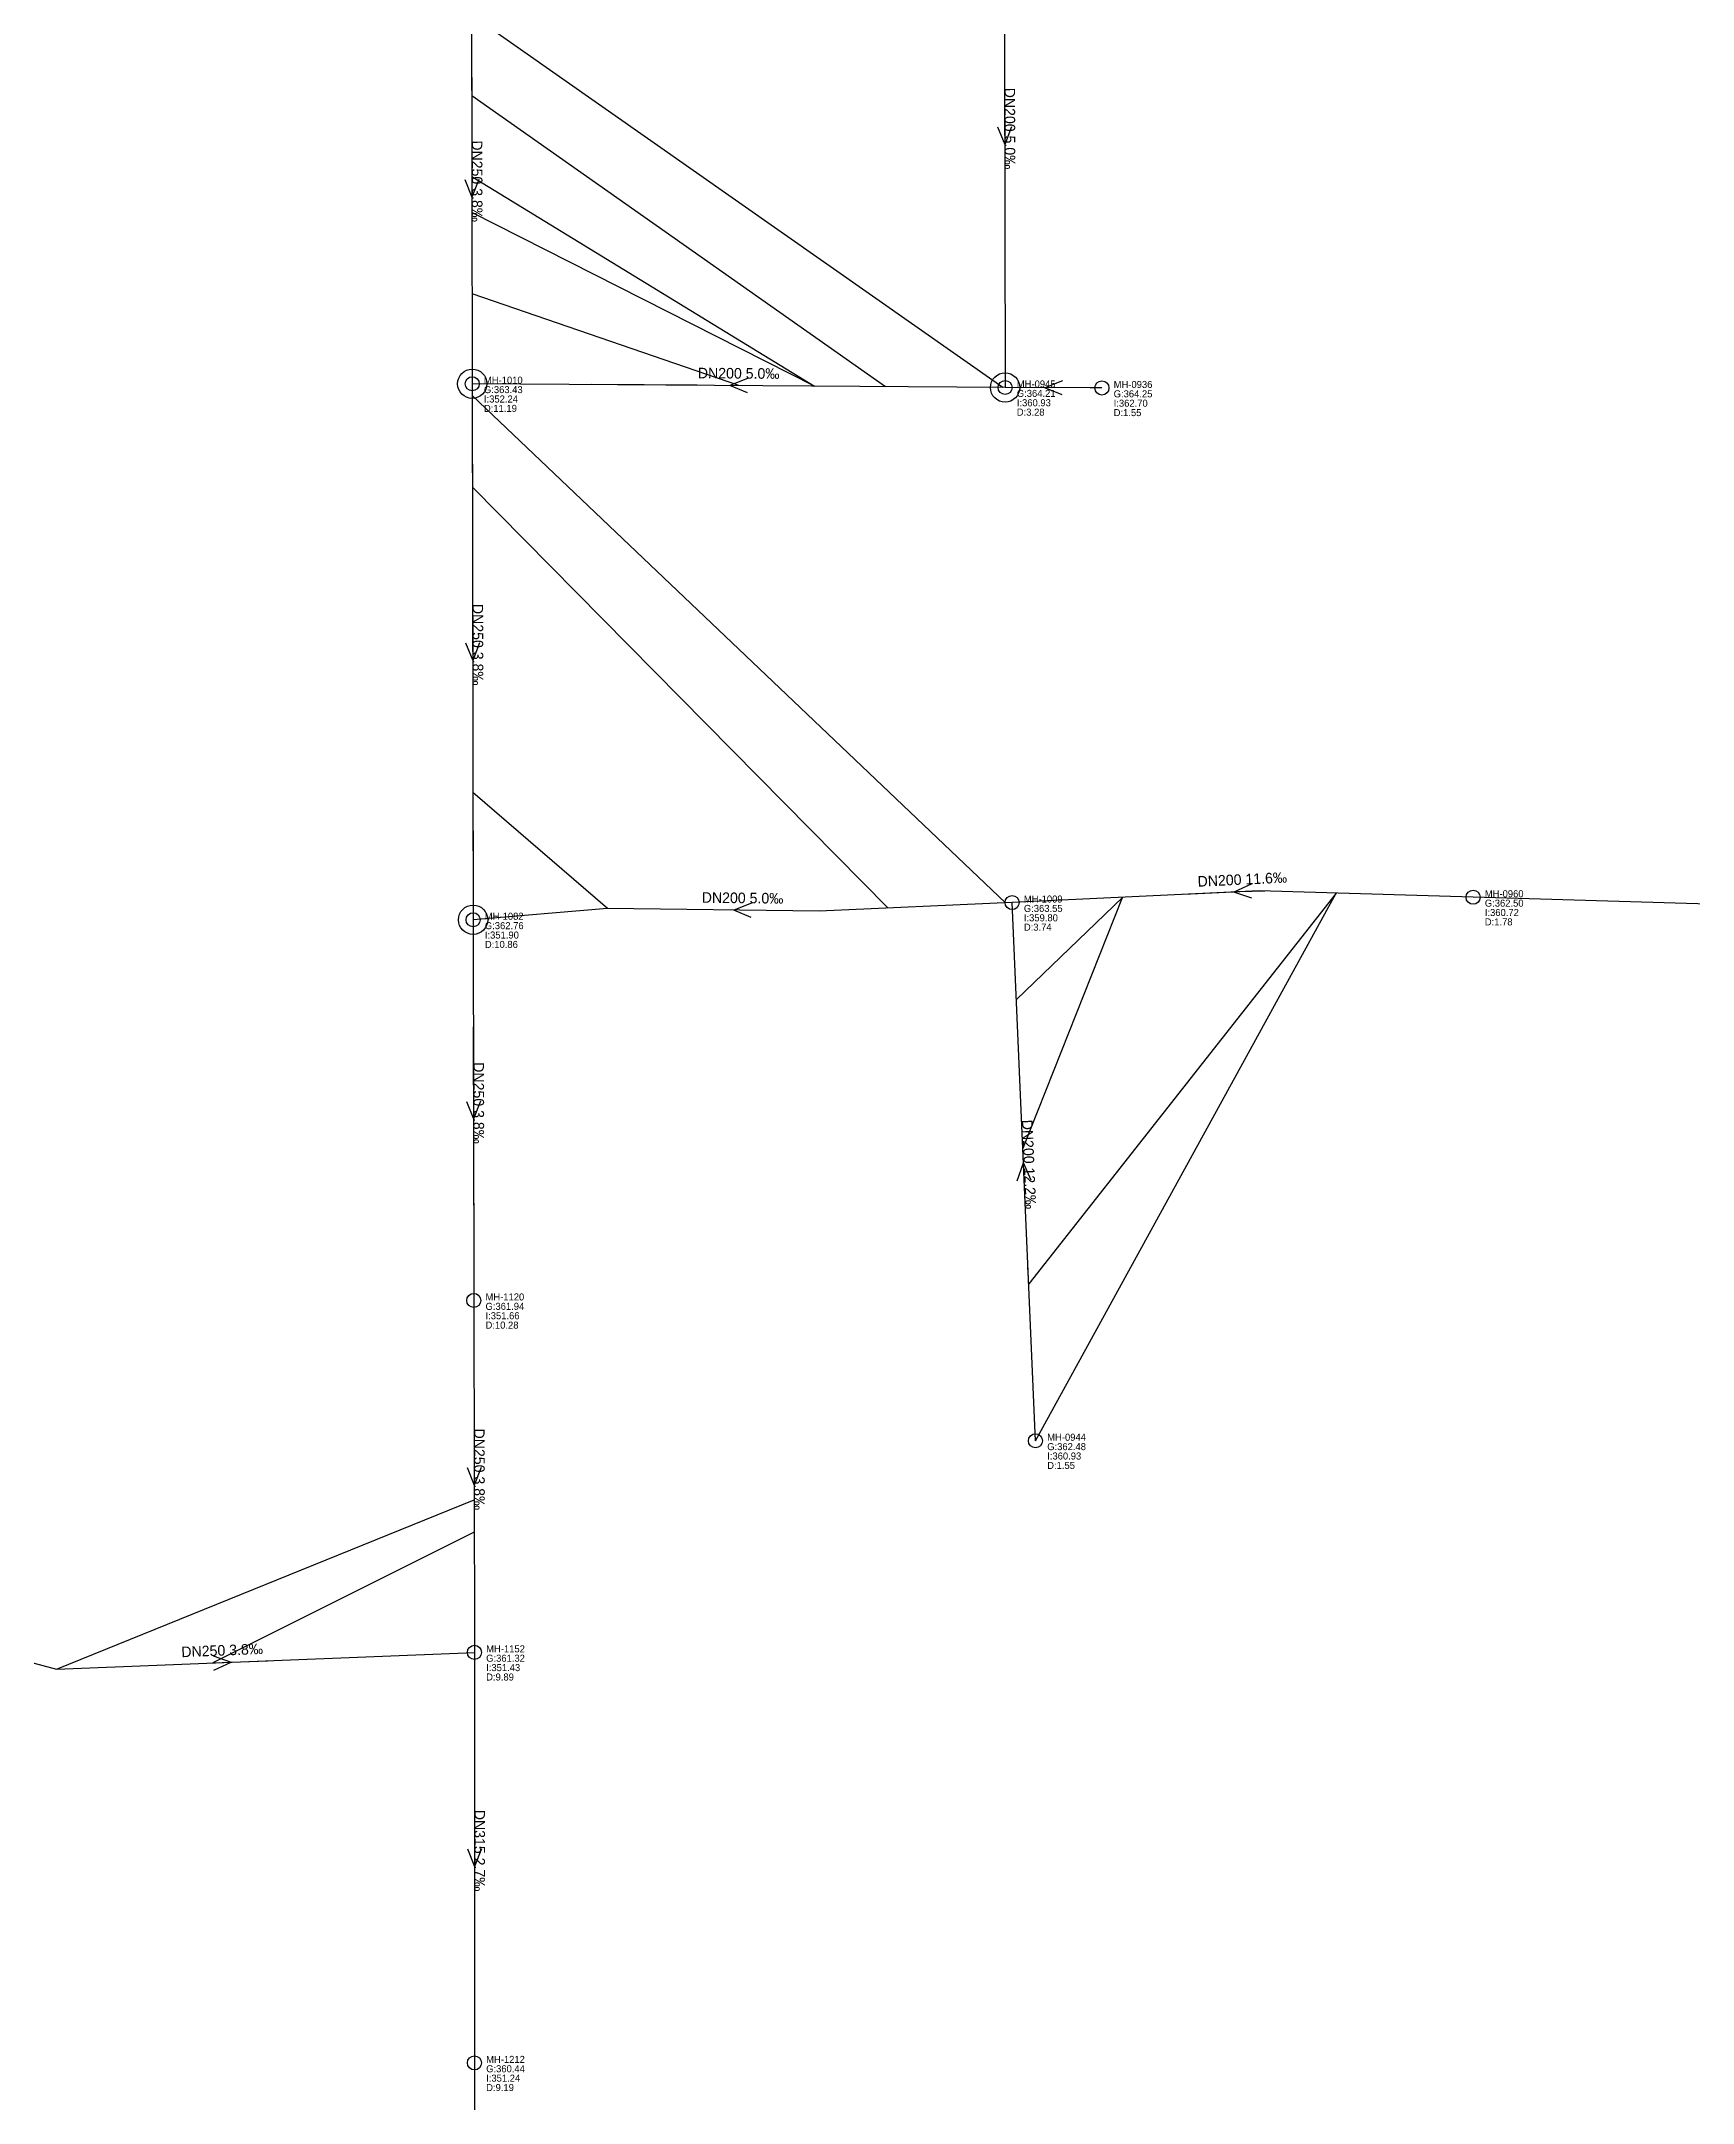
# Model space of a CAD drawing. Header units: metres. Extents: x 449913 to 451990, y 2566939 to 2570822.
# Drawn here: x 450898.8 to 451180.3, y 2568951.9 to 2569303.4 of the extents above; entities that cross this region are included whole.
import ezdxf
from ezdxf.enums import TextEntityAlignment as Align

# ---------------------------------------------------------------- set-up
doc = ezdxf.new("R2010")
doc.units = ezdxf.units.M
for name, color, linetype in [('SEW-DROP', 6, 'Continuous'), ('SEW-LABEL', 2, 'Continuous'), ('SEW-MH', 7, 'Continuous'), ('SEW-MH-LABEL', 8, 'Continuous'), ('SEW-PIPE-DN200', 3, 'Continuous'), ('SEW-PIPE-DN250', 4, 'Continuous'), ('SEW-PIPE-DN315', 5, 'Continuous'), ('SEW-RIDER', 8, 'Continuous')]:
    doc.layers.add(name, color=color, linetype=linetype)

msp = doc.modelspace()

# ---------------------------------------------------------------- linework, layer by layer
at = {"layer": 'SEW-DROP'}
for centre in [(450972.28, 2569245.01), (451063.11, 2569244.37), (450972.44, 2569153.61)]:
    msp.add_circle(centre, 2.5, dxfattribs=at)
at = {"layer": 'SEW-LABEL'}
for p, q in [((451061.83, 2569288.83), (451063.04, 2569285.83)), ((451064.23, 2569288.83), (451063.04, 2569285.83)), ((450971.01, 2569279.85), (450972.22, 2569276.85)), ((450973.41, 2569279.85), (450972.22, 2569276.85)), ((451019.2, 2569245.88), (451016.19, 2569244.7)), ((451019.19, 2569243.48), (451016.19, 2569244.7)), ((451072.87, 2569245.53), (451069.87, 2569244.34)), ((451072.86, 2569243.13), (451069.87, 2569244.34)), ((450971.15, 2569200.81), (450972.36, 2569197.81)), ((450973.55, 2569200.81), (450972.36, 2569197.81)), ((451105.03, 2569159.66), (451102.09, 2569158.33)), ((451019.87, 2569156.42), (451016.85, 2569155.26)), ((451019.84, 2569154.02), (451016.85, 2569155.26)), ((451105.14, 2569157.27), (451102.09, 2569158.33)), ((450971.29, 2569122.65), (450972.5, 2569119.66)), ((450973.69, 2569122.66), (450972.5, 2569119.66)), ((451065.16, 2569109.11), (451066.23, 2569112.16)), ((451067.56, 2569109.22), (451066.23, 2569112.16)), ((450971.4, 2569060.2), (450972.61, 2569057.2)), ((450973.8, 2569060.21), (450972.61, 2569057.2)), ((450928.15, 2569028.09), (450931.19, 2569027.02)), ((450928.24, 2569025.69), (450931.19, 2569027.02)), ((450971.46, 2568995.2), (450972.66, 2568992.2)), ((450973.86, 2568995.2), (450972.66, 2568992.2))]:
    msp.add_line(p, q, dxfattribs=at)
at = {"layer": 'SEW-MH'}
for centre in [(450972.28, 2569245.01), (451063.11, 2569244.37), (451079.62, 2569244.29), (451064.31, 2569156.55), (451142.88, 2569157.45), (450972.44, 2569153.61), (450972.55, 2569088.7), (451068.29, 2569064.78), (450972.66, 2569028.7), (450972.66, 2568958.7)]:
    msp.add_circle(centre, 1.2, dxfattribs=at)
at = {"layer": 'SEW-PIPE-DN200'}
for points in [[(451062.96, 2569330.28), (451063.11, 2569244.37)], [(451063.11, 2569244.37), (450972.28, 2569245.01)], [(451079.62, 2569244.29), (451063.11, 2569244.37)], [(451064.31, 2569156.55), (451031.41, 2569155.09), (450995.34, 2569155.51), (450972.44, 2569153.61)], [(451142.88, 2569157.45), (451106.39, 2569158.53), (451064.31, 2569156.55)], [(451068.29, 2569064.78), (451064.31, 2569156.55)], [(451232.84, 2569154.8), (451142.88, 2569157.45)]]:
    msp.add_lwpolyline(points, dxfattribs=at)
at = {"layer": 'SEW-PIPE-DN250'}
for points in [[(450972.16, 2569311.69), (450972.28, 2569245.01)], [(450972.28, 2569245.01), (450972.44, 2569153.61)], [(450972.44, 2569153.61), (450972.55, 2569088.7)], [(450972.55, 2569088.7), (450972.66, 2569028.7)], [(450887.67, 2569030.71), (450891.41, 2569028.5), (450901.44, 2569025.81), (450972.66, 2569028.7)]]:
    msp.add_lwpolyline(points, dxfattribs=at)
at = {"layer": 'SEW-PIPE-DN315'}
for points in [[(450972.66, 2569028.7), (450972.66, 2568958.7)], [(450972.66, 2568958.7), (450972.67, 2568901.31)]]:
    msp.add_lwpolyline(points, dxfattribs=at)
at = {"layer": 'SEW-RIDER'}
for points in [[(451062.74, 2569244.38), (450972.16, 2569307.86), (450972.18, 2569300.34)], [(450972.18, 2569300.33), (450972.19, 2569294.18), (451042.74, 2569244.52)], [(451063.02, 2569294.87), (451063.04, 2569285.58), (451063.06, 2569274.87)], [(450972.2, 2569287.86), (450972.21, 2569284.18), (450972.21, 2569280.34)], [(450972.21, 2569280.33), (451030.6, 2569244.6), (450972.22, 2569274.18)], [(451017.74, 2569244.69), (450972.25, 2569260.33), (450972.25, 2569260.33)], [(451010.6, 2569244.74), (450992.6, 2569244.87)], [(451079.62, 2569244.29), (451079.62, 2569244.29), (451077.62, 2569244.3)], [(451063.16, 2569156.5), (450972.28, 2569242.99), (450972.28, 2569240.32)], [(450972.29, 2569235.33), (450972.31, 2569227.37), (451043.2, 2569155.61)], [(450972.33, 2569215.33), (450972.36, 2569195.33), (450972.37, 2569190.86)], [(450995.34, 2569155.51), (450972.4, 2569175.33), (450972.44, 2569155.33)], [(451066.13, 2569114.57), (451083.15, 2569157.43), (451065.03, 2569140.04)], [(451068.29, 2569064.78), (451119.56, 2569158.14), (451067.13, 2569091.54)], [(451107.38, 2569158.5), (451103.11, 2569158.37), (451093.55, 2569157.92)], [(450972.47, 2569135.33), (450972.51, 2569115.33), (450972.54, 2569095.32)], [(451067.09, 2569092.49), (451067.05, 2569093.31), (451066.99, 2569094.61)], [(451068.29, 2569064.78), (451068.29, 2569064.78), (451068.29, 2569064.78)], [(450901.44, 2569025.81), (450901.44, 2569025.81), (450972.61, 2569054.71)], [(450972.62, 2569049.17), (450928.07, 2569026.89), (450937.47, 2569027.27)], [(450972.66, 2569025.73), (450972.66, 2569005.73), (450972.66, 2569002.73)]]:
    msp.add_lwpolyline(points, dxfattribs=at)

# ---------------------------------------------------------------- texts
at = {"layer": 'SEW-LABEL'}
for s, rotation, p in [('DN200 5.0‰', -89.8945, (451063.03, 2569288.53)), ('DN250 3.8‰', -89.8976, (450972.22, 2569279.55)), ('DN200 5.0‰', 359.5994, (451017.69, 2569245.89)), ('DN250 3.8‰', -89.8978, (450972.36, 2569200.51)), ('DN200 11.6‰', 2.6925, (451103.58, 2569159.6)), ('DN200 5.0‰', 359.3387, (451018.35, 2569156.44)), ('DN250 3.8‰', -89.8977, (450972.5, 2569122.36)), ('DN200 12.2‰', 272.4798, (451066.3, 2569111.86)), ('DN250 3.8‰', -89.8977, (450972.61, 2569059.9)), ('DN250 3.8‰', 2.33, (450929.69, 2569028.15)), ('DN315 2.7‰', -89.9978, (450972.66, 2568994.9))]:
    msp.add_text(s, height=1.8, rotation=rotation, dxfattribs=at).set_placement(p, align=Align.CENTER)
at = {"layer": 'SEW-MH-LABEL'}
for s, p in [('G:363.43', (450974.28, 2569243.41)), ('MH-1010', (450974.28, 2569245.01)), ('G:364.21', (451065.11, 2569242.77)), ('MH-0945', (451065.11, 2569244.37)), ('G:364.25', (451081.62, 2569242.69)), ('MH-0936', (451081.62, 2569244.29)), ('D:11.19', (450974.28, 2569240.21)), ('I:352.24', (450974.28, 2569241.81)), ('D:3.28', (451065.11, 2569239.57)), ('I:360.93', (451065.11, 2569241.17)), ('D:1.55', (451081.62, 2569239.49)), ('I:362.70', (451081.62, 2569241.09)), ('G:363.55', (451066.31, 2569154.95)), ('MH-1009', (451066.31, 2569156.55)), ('G:362.50', (451144.88, 2569155.85)), ('MH-0960', (451144.88, 2569157.45)), ('I:360.72', (451144.88, 2569154.25)), ('G:362.76', (450974.44, 2569152.01)), ('MH-1082', (450974.44, 2569153.61)), ('D:3.74', (451066.31, 2569151.75)), ('I:359.80', (451066.31, 2569153.35)), ('D:1.78', (451144.88, 2569152.65)), ('D:10.86', (450974.44, 2569148.81)), ('I:351.90', (450974.44, 2569150.41)), ('MH-1120', (450974.55, 2569088.7)), ('G:361.94', (450974.55, 2569087.1)), ('D:10.28', (450974.55, 2569083.9)), ('I:351.66', (450974.55, 2569085.5)), ('G:362.48', (451070.29, 2569063.18)), ('MH-0944', (451070.29, 2569064.78)), ('D:1.55', (451070.29, 2569059.98)), ('I:360.93', (451070.29, 2569061.58)), ('MH-1152', (450974.66, 2569028.7)), ('G:361.32', (450974.66, 2569027.1)), ('I:351.43', (450974.66, 2569025.5)), ('D:9.89', (450974.66, 2569023.9)), ('MH-1212', (450974.66, 2568958.7)), ('G:360.44', (450974.66, 2568957.1)), ('D:9.19', (450974.66, 2568953.9)), ('I:351.24', (450974.66, 2568955.5))]:
    msp.add_text(s, height=1.2, dxfattribs=at).set_placement(p)

doc.saveas('drawing.dxf')
